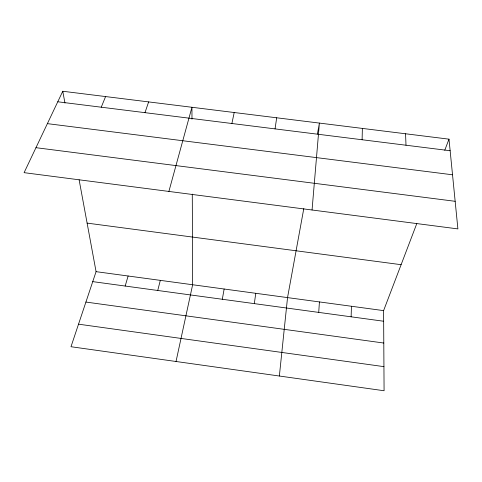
<?xml version="1.0" encoding="UTF-8"?>
<svg xmlns="http://www.w3.org/2000/svg" width="482" height="482" viewBox="0 0 482 482"><rect width="100%" height="100%" fill="white"/><g stroke="black" fill="none" stroke-linecap="round" stroke-linejoin="round"><path stroke-width="0.72" d="M362.109 139.75L362.368 128.411M351.125 316.807L351.45 306.263M318.723 312.396L319.427 301.919M312.053 210.001L319.409 123.085L317.403 134.068M279.361 376.02L287.537 297.599L303.793 208.579M254.315 303.624L255.773 293.297M275.053 128.887L276.686 117.789M222.31 299.268L224.142 289.013M231.89 123.506L234.198 112.517M176.026 361.494L192.643 284.742L192.282 194.126M157.735 290.477L160.319 280.367M168.887 191.438L191.938 107.275L191.987 119.168M125.169 286.043L128.128 276.005M79.114 179.798L96.075 271.661L70.993 346.727L384.082 390.745L383.6 310.619L416.797 223.576M144.986 112.661L148.643 101.907M444.766 150.245L448.995 139.159L62.768 91.255L24.1 172.664L457.9 228.908L448.995 139.159M101.25 107.209L105.588 96.569M57.768 101.78L450.14 150.733M47.387 123.639L452.532 174.791M35.969 147.685L455.159 201.307M87.109 223.112L401.12 264.69M96.075 271.661L383.6 310.619M92.743 281.627L383.666 321.241M85.916 302.063L383.793 343.039M78.53 324.175L383.937 366.645M62.768 91.255L64.956 103.088M405.561 133.773L406.001 145.227"/></g></svg>
